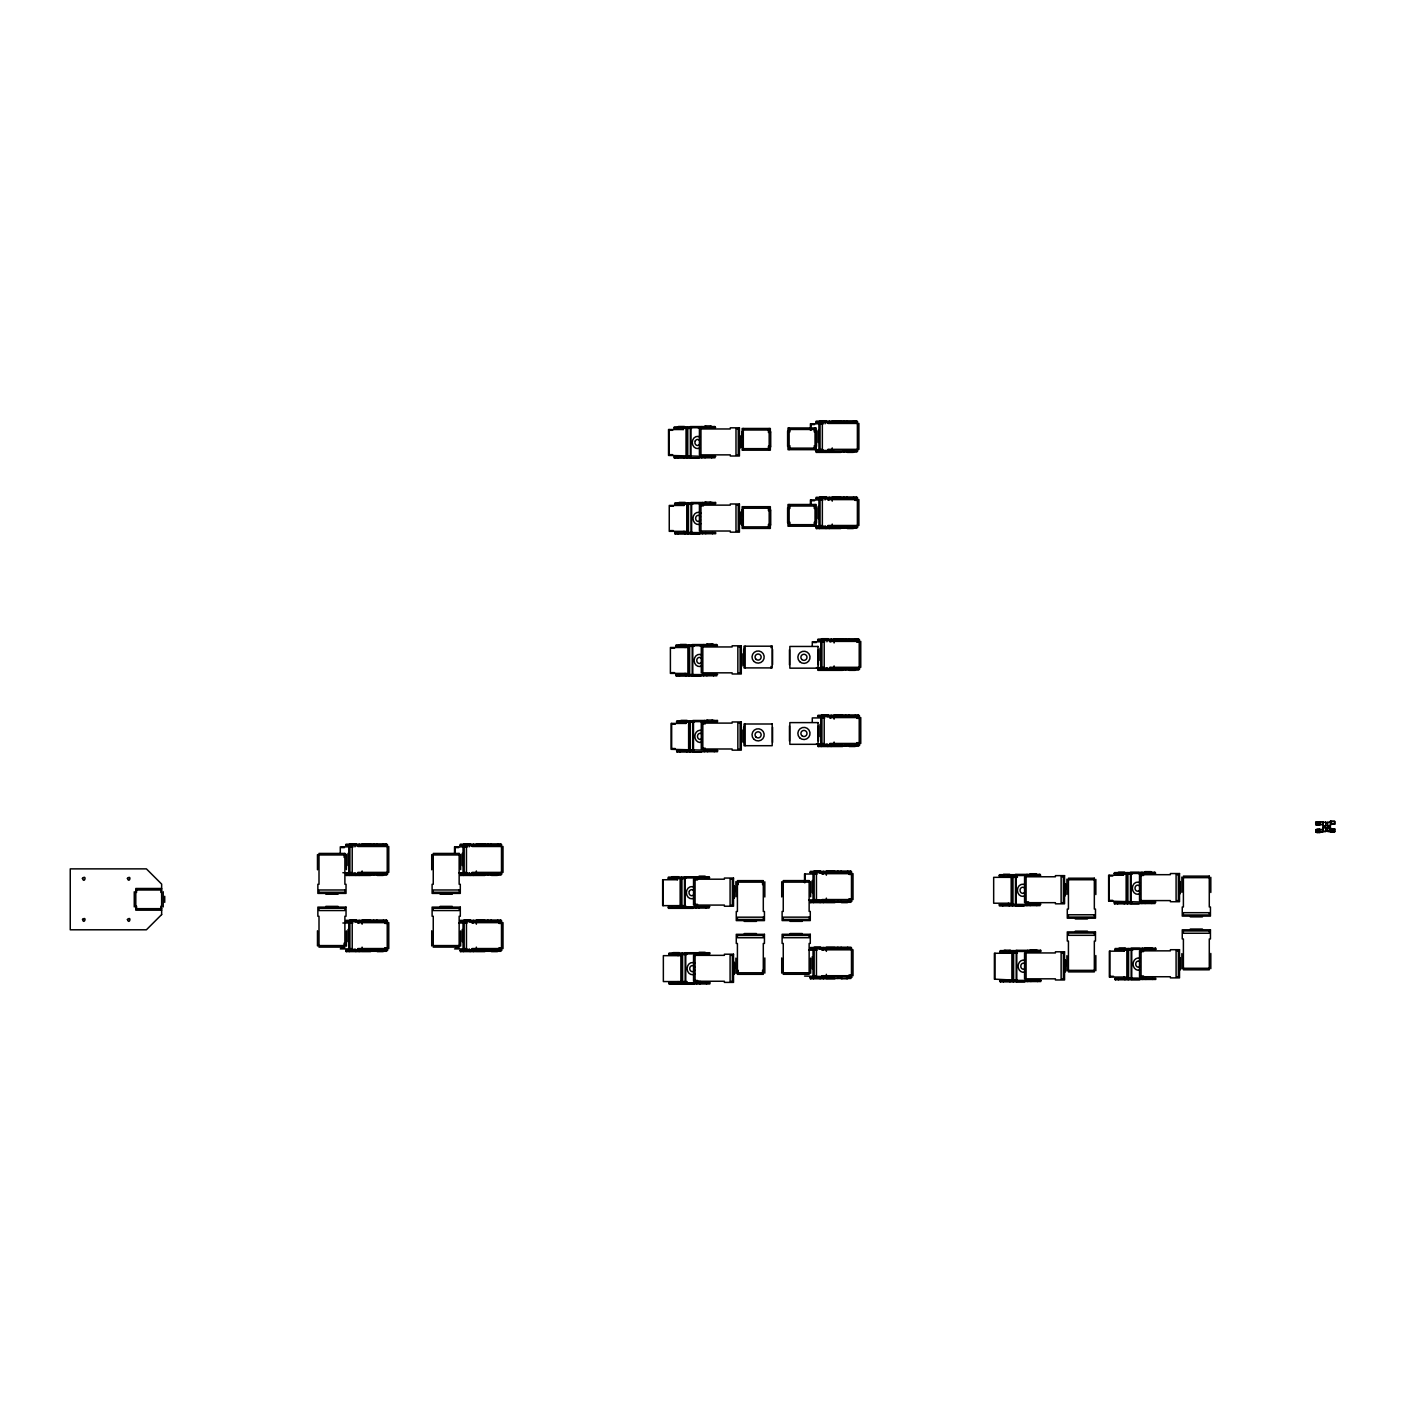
<?xml version="1.0" encoding="UTF-8"?>
<svg xmlns="http://www.w3.org/2000/svg" width="1405" height="1405" viewBox="0 0 1405 1405"><rect width="100%" height="100%" fill="white"/><g stroke="black" fill="none" stroke-linecap="round" stroke-linejoin="round"><path stroke-width="1.5" d="M1318.101 823.523L1319.032 823.664M1318.382 823.506L1319.032 823.049M1318.68 831.251L1319.067 830.513M1318.856 830.952L1318.136 831.11M820.292 420.745L826.386 420.745M832.234 420.85L856.857 420.85L856.857 421.992M821.907 421.149L816.182 421.149L816.182 422.29M825.49 421.149L840.805 421.149M832.814 421.992L857.735 421.904M815.725 422.273L830.952 422.273M833.446 422.642L825.086 422.642L825.086 423.783M823.348 423.783L810.422 423.783L810.422 430.264M811.51 424.556L814.566 424.556M704.959 425.926L711.053 425.926M678.404 426.488L684.498 426.488M706.241 426.576L690.347 426.576L690.347 457.802L714.969 457.802L714.969 456.66L668.534 455.413L668.534 429.526L683.427 429.526M710.034 426.576L714.969 426.576L714.969 427.717L710.034 427.717M698.917 426.892L674.295 426.892L674.295 428.033M700.375 427.454L715.619 427.454M706.241 427.717L690.926 427.717L690.926 457.802M673.838 427.998L689.065 427.998M691.541 428.385L683.199 428.385L683.199 429.526M789.136 429.473L815.041 429.473M743.298 430L769.185 430M669.623 430.281L672.679 430.281M789.136 448.142L815.041 448.142M743.298 448.652L769.185 448.652M811.51 448.915L814.566 448.915M822.996 449.688L787.994 449.653L787.994 427.963L816.182 427.963L816.182 436.639M827.931 449.688L829.073 449.688M825.086 450.829L833.446 450.829M842.719 450.847L857.946 450.847M852.168 450.935L856.857 450.935L856.857 452.076L832.234 452.076L832.234 447.914M815.848 451.216L831.022 451.216M840.805 452.375L816.182 452.375L816.182 451.233M847.285 452.375L853.379 452.375M669.623 454.658L672.679 454.658M700.603 456.379L715.777 456.379M673.961 456.941L689.135 456.941M698.917 458.118L674.295 458.118L674.295 456.976M820.292 496.896L826.386 496.896M840.805 497.317L816.182 497.317L816.182 498.459M832.814 498.143L857.735 498.073M815.725 498.424L830.952 498.424M833.446 498.81L825.086 498.81L825.086 499.952M822.996 499.952L810.422 499.952L810.422 504.272M827.931 499.952L829.073 499.952M854.907 500.356L857.946 500.356M811.51 500.707L814.566 500.707M704.959 502.077L711.053 502.077M679.124 502.393L685.219 502.393M706.223 502.498L691.067 502.498L691.067 533.724L715.672 533.724L715.672 532.583L691.646 532.583M709.771 502.498L715.672 502.498L715.672 503.64L691.646 503.64L691.646 533.724M699.637 502.814L675.015 502.814L675.015 503.956M674.558 503.921L692.542 503.956M692.665 504.307L683.919 504.307L683.919 505.449M684.147 505.449L669.254 505.449L669.254 531.336L685.517 531.336M700.375 505.888L703.431 505.888M789.136 506.028L815.041 506.028M670.343 506.204L673.399 506.204M743.298 508.224L769.185 508.224M789.136 524.68L815.041 524.68M814.619 525.839L822.996 525.839M827.931 525.839L829.073 525.839M743.298 526.875L769.185 526.875M857.946 527.015L825.086 526.98L825.086 525.839M815.848 527.367L831.022 527.367M840.805 528.543L816.182 528.543L816.182 527.402M847.285 528.543L853.379 528.543M670.343 530.581L673.399 530.581M692.665 532.477L683.919 532.477L683.919 531.336M674.681 532.864L692.489 532.899M699.637 534.04L675.015 534.04L675.015 532.899M822.153 638.713L828.248 638.713M842.666 639.117L818.044 639.117L818.044 640.259L835.571 640.259M834.675 639.96L859.597 639.89M817.587 640.241L832.814 640.241M835.694 640.627L826.948 640.627L826.948 641.769M824.84 641.769L812.283 641.769L812.283 646.072M829.793 641.769L830.935 641.769M856.751 642.173L859.807 642.173M813.372 642.524L816.428 642.524M706.803 643.894L712.897 643.894M680.266 644.456L686.36 644.456M707.365 644.561L692.208 644.561L692.208 675.787L716.813 675.787L716.813 674.646L685.06 674.54L685.06 673.399M710.912 644.561L716.813 644.561L716.813 645.703M700.779 644.86L676.156 644.86L676.156 646.001M702.237 645.422L717.481 645.422M675.7 645.984L693.684 646.001M693.807 646.353L685.06 646.353L685.06 647.494M687.115 647.494L670.396 647.494L670.396 673.399L686.659 673.399M671.485 648.267L674.54 648.267M816.463 667.656L824.84 667.656M829.793 667.656L830.935 667.656M859.807 668.833L826.948 668.798L826.948 667.656M817.71 669.184L835.518 669.202M842.666 670.343L818.044 670.343L818.044 669.202M849.147 670.343L855.241 670.343M671.485 672.626L674.54 672.626M702.465 674.365L717.639 674.365M675.823 674.909L693.631 674.944M700.779 676.086L676.156 676.086L676.156 674.944M822.153 714.882L828.248 714.882M842.666 715.285L818.044 715.285L818.044 716.427M844.405 716.041L859.597 716.041M834.675 716.129L858.701 716.129L858.701 714.969L834.096 714.969L834.096 719.149M817.587 716.392L835.571 716.427M826.948 716.778L835.694 716.778M824.84 717.92L812.283 717.92L812.283 722.24M829.793 717.92L830.935 717.92M856.751 718.324L859.807 718.324M706.803 720.062L712.897 720.062M680.986 720.379L687.08 720.379M711.633 720.484L717.534 720.484L717.534 721.626L693.49 721.626L693.49 751.693M701.499 720.783L676.876 720.783L676.876 721.924M676.42 721.889L694.404 721.924M694.123 722.275L685.763 722.275L685.763 723.417M686.009 723.417L671.116 723.417L671.116 749.322L717.639 750.516M702.237 723.856L705.292 723.856M672.205 724.19L675.261 724.19M856.751 742.701L859.807 742.701M816.463 743.825L824.84 743.825M829.793 743.825L830.935 743.825M835.694 744.966L826.948 744.966L826.948 743.825M844.581 744.984L859.807 744.984M817.71 745.335L832.884 745.335M854.82 745.054L858.701 745.054L858.701 746.196L834.096 746.196L834.096 742.033M842.087 745.37L818.044 745.37L818.044 746.512L842.666 746.512M849.147 746.512L855.241 746.512M702.237 748.233L705.292 748.233M672.205 748.549L675.261 748.549M676.543 750.832L694.351 750.867M701.499 752.009L676.876 752.009L676.876 750.867M1330.465 821.345L1334.627 821.31L1334.539 824.314M1319.927 821.697L1319.365 824.893M1329.903 821.486L1334.75 821.451L1334.75 824.05L1331.378 823.962M1330.886 822.013L1330.482 826.158L1327.655 826.158L1327.778 822.153M1319.453 822.066L1315.712 822.066L1315.765 824.647M1323.194 822.311L1325.776 822.311M1327.778 822.311L1330.359 822.311M1316.309 822.592L1319.91 822.592M1330.5 822.469L1331.413 822.469M1317.433 824.033L1319.91 824.12L1316.309 824.12M1330.869 824.05L1330.869 821.451M1329.903 824.085L1334.627 824.191M1315.712 824.647L1322.175 824.524M1322.685 824.595L1322.456 822.013M1320.437 824.753L1316.327 824.928M1325.776 825.244L1325.899 826.158L1323.071 826.158L1323.194 822.153M1323.194 825.806L1325.776 825.806L1323.194 826.035M1327.778 825.806L1330.359 825.806M1327.778 826.035L1330.359 826.035M1323.194 827.633L1325.776 827.633M1327.778 827.633L1330.359 827.633M1325.776 828.441L1325.899 827.527L1323.071 827.527L1323.194 831.514L1325.776 831.514L1325.705 828.16M1330.465 828.95L1334.627 828.915M1319.453 829.372L1319.436 832.48L1319.927 829.319M1329.903 829.108L1334.75 829.073L1334.75 831.655L1331.378 831.584M1330.5 829.635L1334.1 830.092M1319.523 829.653L1315.783 829.653L1315.835 832.252L1322.175 832.146M1317.293 830.566C1316.046 829.336 1316.046 832.55 1317.293 831.321M1334.1 830.706L1331.624 831.971M1323.194 831.374L1325.776 831.374M1327.778 831.374L1334.1 831.163M1331.097 831.655L1331.097 829.073M1329.903 831.69L1334.627 831.813M1322.685 832.217L1322.456 829.617M1316.397 832.515L1320.437 832.48M1321.894 832.322L1322.808 829.512L1316.362 829.389M350.161 843.79L356.255 843.79M362.104 843.896L386.709 843.896L386.709 845.037M464.405 843.79L470.499 843.79M476.348 843.896L500.97 843.896L500.97 845.037M370.674 844.212L346.051 844.212L346.051 845.353M484.918 844.212L460.313 844.212L460.313 845.353M362.683 845.037L387.604 844.967M476.927 845.037L501.848 844.967M345.595 845.318L363.579 845.353M459.839 845.318L477.841 845.353M363.702 845.705L354.956 845.705L354.956 846.846M477.946 845.705L469.2 845.705L469.2 846.846M353.217 846.846L340.291 846.846L340.291 853.309M467.461 846.846L454.535 846.846L454.535 853.309M341.38 847.601L344.436 847.601M455.642 847.601L458.68 847.601M319.005 854.96L344.892 854.96M433.249 854.96L459.154 854.96M814.408 870.96L820.502 870.96M834.921 871.381L810.299 871.381L810.299 872.523M1145.057 871.644L1151.152 871.644M826.913 872.206L851.834 872.136M1118.503 872.206L1124.597 872.206M1145.602 872.294L1130.445 872.294L1130.445 903.52L1155.068 903.52L1155.068 902.379L1108.633 901.132L1108.633 875.245L1123.526 875.245M1149.15 872.294L1155.068 872.294L1155.068 873.436M809.842 872.487L827.826 872.523M1139.016 872.61L1114.393 872.61L1114.393 873.752M342.873 872.733L352.848 872.733M357.801 872.733L358.942 872.733M458.733 872.733L467.11 872.733M472.062 872.733L473.204 872.733M819.185 872.874L827.545 872.874M1140.474 873.172L1155.718 873.172M1142.318 873.436L1131.025 873.436L1131.025 903.52M1030.093 873.734L1036.188 873.734M1113.937 873.717L1131.921 873.752M387.815 873.91L354.956 873.875L354.956 872.733M502.059 873.91L469.2 873.875L469.2 872.733M817.095 874.015L804.538 874.015L804.538 882.639M822.048 874.015L823.19 874.015M1132.044 874.103L1123.298 874.103L1123.298 875.245M345.718 874.261L363.526 874.279M459.962 874.261L477.77 874.279M849.006 874.419L852.062 874.419M1003.539 874.279L1009.633 874.279M1004.118 874.7L999.429 874.7L999.429 875.842M1016.957 874.7L1009.352 874.7L1009.352 875.842M1025.527 875.262L1040.754 875.262M370.674 875.438L346.051 875.438L346.051 874.279M377.155 875.42L383.249 875.42M484.918 875.438L460.313 875.438L460.313 874.279M491.399 875.42L497.493 875.42M1035.169 875.526L1040.104 875.526L1040.104 874.384L1015.481 874.384L1015.481 905.61L1040.104 905.61L1040.104 904.469L1008.333 904.363L1008.333 903.222M1140.474 875.456L1143.53 875.456M998.973 875.807L1016.957 875.842M699.058 876.14L705.152 876.14M1109.722 876L1112.778 876M1017.08 876.193L1008.333 876.193L1008.333 877.335M672.521 876.702L678.615 876.702M693.016 877.106L668.411 877.106L668.411 878.248L674.014 878.248M1017.448 877.335L993.669 877.335L993.669 903.222L1009.932 903.222M694.492 877.668L709.718 877.668M1183.396 877.651L1209.284 877.651M667.955 878.23L683.181 878.23M704.994 877.949L709.068 877.949L709.068 876.808L684.463 876.808L684.463 908.034L709.068 908.034L709.068 906.892L677.298 906.787L677.298 905.645M685.939 878.248L678.316 878.248L678.316 877.106M685.658 878.599L677.298 878.599L677.298 879.741M677.526 879.741L662.651 879.741L662.651 905.645L685.658 905.645M694.492 879.952L697.547 879.952M1068.432 879.741L1094.337 879.741M737.414 882.147L763.301 882.147M783.252 882.129L809.14 882.129M161.68 888.487L135.793 888.487L135.793 910.177L161.68 910.177M135.793 889.997L161.68 889.997M325.855 894.177L338.043 894.177M440.099 894.177L452.287 894.177M849.006 898.796L852.062 898.796M808.63 899.903L827.545 899.903M1109.722 900.377L1112.778 900.377M827.545 901.044L819.185 901.044L819.185 899.903M852.062 901.079L826.913 901.149L826.913 902.291M809.965 901.43L834.342 901.466M1025.527 901.905L1028.565 901.905M1140.702 902.115L1155.876 902.115M834.921 902.607L810.299 902.607L810.299 901.466M841.402 902.607L847.496 902.607M1114.06 902.66L1131.868 902.695M1139.016 903.837L1114.393 903.837L1114.393 902.695M1025.738 904.188L1040.912 904.188M694.492 904.328L697.547 904.328M999.096 904.75L1016.904 904.785M1024.052 905.926L999.429 905.926L999.429 904.785M325.855 906.366L338.043 906.366M440.099 906.366L452.287 906.366M694.702 906.611L709.894 906.611M668.077 907.173L692.454 907.191M693.016 908.333L668.411 908.333L668.411 907.191M135.793 908.666L161.68 908.666M1190.246 916.868L1202.434 916.868M1075.282 918.958L1087.47 918.958M350.161 919.959L356.255 919.959M464.405 919.959L470.499 919.959M370.674 920.363L346.051 920.363L346.051 921.504M484.918 920.363L460.313 920.363L460.313 921.504M362.683 921.206L387.604 921.118M476.927 921.206L501.848 921.118M345.595 921.487L363.579 921.504M459.839 921.487L477.841 921.504M744.264 921.381L756.452 921.381M790.102 921.346L802.29 921.346M354.956 921.856L363.702 921.856M469.2 921.856L477.946 921.856M342.873 922.997L352.848 922.997M357.801 922.997L358.942 922.997M458.733 922.997L467.11 922.997M472.062 922.997L473.204 922.997M384.759 923.401L387.815 923.401M499.021 923.401L502.059 923.401M1190.246 929.056L1202.434 929.056M1075.282 931.146L1087.47 931.146M790.102 933.535L802.29 933.535M744.264 933.552L756.452 933.552M319.005 945.583L344.892 945.583M433.249 945.583L459.154 945.583M814.408 947.128L820.502 947.128M834.921 947.532L810.299 947.532L810.299 948.674M384.759 947.778L387.815 947.778M499.021 947.778L502.059 947.778M1145.057 947.795L1151.152 947.795M341.38 948.129L344.436 948.129M455.642 948.129L458.68 948.129M1119.223 948.112L1125.317 948.112M826.913 948.375L851.834 948.287M809.842 948.656L827.826 948.674M1139.736 948.533L1115.113 948.533L1115.113 949.675L1120.716 949.675M340.291 948.902L352.848 948.902M357.801 948.902L358.942 948.902M454.535 948.902L467.11 948.902M472.062 948.902L473.204 948.902M819.185 949.025L827.545 949.025M1140.474 949.323L1155.718 949.323M1114.657 949.64L1129.883 949.64M1149.905 949.358L1155.771 949.358L1155.771 948.217L1131.166 948.217L1131.166 979.443L1155.771 979.443L1155.771 978.302L1124.018 978.196L1124.018 977.055M1030.093 949.885L1036.188 949.885M1132.641 949.675L1125.036 949.675L1125.036 948.533M387.815 950.061L354.956 950.043L354.956 948.902M502.059 950.061L469.2 950.043L469.2 948.902M808.63 950.166L817.095 950.166M822.048 950.166L823.19 950.166M1004.259 950.202L1010.353 950.202M1132.764 950.026L1124.018 950.026L1124.018 951.167M345.718 950.412L363.526 950.447M459.962 950.412L477.77 950.447M1005.875 950.623L1000.149 950.623L1000.149 951.765M1009.457 950.623L1017.238 950.623M1124.246 951.167L1109.353 951.167L1109.353 977.055L1125.616 977.055M370.674 951.589L346.051 951.589L346.051 950.447M377.155 951.589L383.249 951.589M484.918 951.589L460.313 951.589L460.313 950.447M491.399 951.589L497.493 951.589M1140.474 951.607L1143.53 951.607M999.693 951.729L1016.658 951.765M1017.396 952.116L1009.053 952.116L1009.053 953.257M699.058 952.309L705.152 952.309M673.241 952.625L679.335 952.625M693.736 953.029L669.131 953.029L669.131 954.171M1017.396 953.257L994.389 953.257L994.389 979.144L1017.396 980.286M668.657 954.153L686.659 954.171M686.764 954.522L678.018 954.522L678.018 955.663M680.09 955.663L663.353 955.663L663.353 981.568L687.15 981.568M1183.396 968.273L1209.284 968.273M1068.432 970.363L1094.337 970.363M783.252 972.752L809.14 972.752M737.414 972.787L763.301 972.787M849.006 974.947L852.062 974.947M1140.474 975.983L1143.53 975.983M804.538 976.071L852.062 977.23M822.048 976.071L823.19 976.071M1110.442 976.299L1113.498 976.299M809.965 977.581L834.342 977.617M842.456 978.46L826.351 978.46L826.351 974.297M846.284 978.46L850.956 978.46L850.956 977.318M1114.78 978.583L1139.156 978.618M834.921 978.758L810.299 978.758L810.299 977.617M841.402 978.758L847.496 978.758M1139.736 979.759L1115.113 979.759L1115.113 978.618M1025.738 980.356L1040.912 980.356M694.492 980.479L697.547 980.479M999.816 980.672L1014.99 980.672M1016.781 980.391L1040.824 980.391L1040.824 981.533L1016.201 981.533L1016.201 950.307L1040.824 950.307L1040.824 951.448L1016.781 951.448L1016.781 981.533M696.634 981.568L700.814 981.568M1024.772 981.849L1000.149 981.849L1000.149 980.69L1013.251 980.69L1013.251 981.849M686.764 982.71L678.018 982.71L678.018 981.568M697.214 982.71L701.394 982.71M685.745 982.815L709.894 982.762M668.78 983.079L693.174 983.114M693.736 984.255L669.131 984.255L669.131 983.114M1334.539 828.81L1334.539 831.936M1333.24 828.81L1333.222 831.936M1332.941 828.845L1332.941 831.971M1332.081 828.81L1332.133 831.936M1330.798 821.223L1330.798 824.349M1330.798 828.845L1330.798 831.971M1325.934 822.276L1325.934 823.787M1325.934 829.881L1325.934 831.409M1325.776 822.153L1325.705 825.525M1321.894 824.595L1322.808 824.717L1322.808 821.89L1316.292 821.802M1319.523 821.96L1319.523 824.77M1319.049 821.767L1319.032 824.893M1319.119 829.372L1319.102 832.48M1318.751 821.802L1318.751 824.928M1318.768 829.389L1318.803 832.217M1317.96 829.372L1318.031 832.48M1317.89 821.767L1317.96 824.893M1317.679 829.389L1317.679 832.515M1317.433 821.802L1317.433 824.928M1317.644 829.653L1317.539 832.252M1210.811 877.3L1210.811 892.474M1210.811 953.451L1210.811 968.642M1181.868 877.071L1181.868 892.316M1181.868 953.626L1181.868 968.853M1180.27 881.55L1180.27 893.738M1180.27 957.701L1180.27 969.889M1155.402 948.217L1155.402 949.358M1154.682 872.294L1154.682 873.436M1152.504 948.217L1152.504 949.358M1152.504 978.302L1152.504 979.443M1151.784 872.294L1151.784 873.436M1151.784 902.379L1151.784 903.52M1145.953 948.217L1145.953 949.358L1131.745 949.358L1131.745 979.443M1145.865 978.302L1145.865 979.443M1145.233 872.294L1145.233 873.436M1145.145 902.379L1145.145 903.52M1142.687 948.217L1142.687 949.358M1142.599 978.302L1142.599 979.443M1141.966 872.294L1141.966 873.436M1141.879 902.379L1141.879 903.52M1141.053 874.683L1141.053 900.587M1141.053 950.851L1141.053 976.738M1138.436 872.61L1138.436 873.752M1128.584 950.026L1128.584 978.196M1128.303 948.533L1128.303 949.675M1128.215 978.618L1128.215 979.759M1127.864 874.103L1127.864 902.291M1127.583 872.61L1127.583 873.752M1127.495 902.695L1127.495 903.837M1124.931 978.618L1124.931 979.759M1124.316 872.61L1124.316 873.752M1124.211 902.695L1124.211 903.837M1118.398 948.533L1118.398 949.675M1118.398 978.618L1118.398 979.759M1117.678 872.61L1117.678 873.752M1117.678 902.695L1117.678 903.837M1115.5 978.618L1115.5 979.759M1114.78 902.695L1114.78 903.837M1109.915 951.167L1109.915 977.055M1109.195 875.245L1109.195 901.132M1095.847 879.39L1095.847 894.564M1095.847 955.541L1095.847 970.715M1066.904 879.161L1066.904 894.405M1066.904 955.699L1066.904 970.943M1065.394 883.727L1065.394 889.822M1065.394 960.282L1065.394 966.377M1065.306 883.64L1065.306 895.81M1065.306 959.791L1065.306 971.979M1040.438 950.307L1040.438 951.448M1039.718 874.384L1039.718 875.526M1037.54 950.307L1037.54 951.448M1037.54 980.391L1037.54 981.533M1036.82 874.384L1036.82 875.526M1036.82 904.469L1036.82 905.61M1030.989 950.307L1030.989 951.448M1030.901 980.391L1030.901 981.533M1030.286 874.384L1030.286 875.526L1016.061 875.526L1016.061 905.61M1030.181 904.469L1030.181 905.61M1027.722 950.307L1027.722 951.448M1027.635 980.391L1027.635 981.533M1027.002 874.384L1027.002 875.526M1026.915 904.469L1026.915 905.61M1026.089 876.773L1026.089 902.677M1026.089 952.941L1026.089 978.828M1013.62 952.116L1013.62 980.286M1013.339 950.623L1013.339 951.765M1013.04 953.257L1013.04 979.144L1011.899 979.144L1011.899 953.257M1012.9 876.193L1012.9 904.363M1012.619 874.7L1012.619 875.842M1012.531 904.785L1012.531 905.926M1012.338 877.335L1012.338 903.222L1011.178 903.222L1011.178 877.335M1010.072 950.623L1010.072 951.765M1009.967 980.69L1009.967 981.849M1009.264 904.785L1009.264 905.926M1003.433 950.623L1003.433 951.765M1003.433 980.69L1003.433 981.849M1002.713 874.7L1002.713 875.842M1002.713 904.785L1002.713 905.926M1000.536 980.69L1000.536 981.849M994.951 953.257L994.951 979.144M859.228 641.4L859.228 667.305M859.228 717.569L859.228 743.456M858.701 639.96L858.701 638.818L834.096 638.818L834.096 642.981M858.701 668.903L858.701 670.044L834.096 670.044L834.096 665.882M858.332 638.818L858.332 639.96M858.332 714.969L858.332 716.129M857.384 423.432L857.384 449.337M857.384 499.6L857.384 525.488M856.857 498.143L856.857 497.001L832.234 497.001L832.234 501.164M856.857 527.086L856.857 528.227L832.234 528.227L832.234 524.065M856.47 420.85L856.47 421.992M856.47 497.001L856.47 498.143M855.434 638.818L855.434 639.96M855.434 668.903L855.434 670.044M855.434 714.969L855.434 716.129M855.434 745.054L855.434 746.196M853.573 420.85L853.573 421.992M853.573 450.935L853.573 452.076M853.573 497.001L853.573 498.143M853.573 527.086L853.573 528.227M851.483 873.664L851.483 899.551M851.483 949.815L851.483 975.72M850.956 872.206L850.956 871.065L826.351 871.065L826.351 875.227M850.956 901.149L850.956 902.291L826.351 902.291L826.351 898.129M850.956 948.375L850.956 947.233L826.351 947.233L826.351 951.396M850.569 871.065L850.569 872.206M848.883 638.818L848.883 639.96M848.796 668.903L848.796 670.044M848.883 714.969L848.883 716.129M848.796 746.196L848.796 745.054L834.675 745.054L834.675 746.196M847.689 871.065L847.689 872.206M847.689 901.149L847.689 902.291M847.689 947.233L847.689 948.375M847.689 977.318L847.689 978.46M847.022 420.85L847.022 421.992M847.022 497.001L847.022 498.143M846.934 452.076L846.934 450.935L832.814 450.935L832.814 452.076M846.934 527.086L846.934 528.227M845.617 638.818L845.617 639.96M845.617 714.969L845.617 716.129M845.529 668.903L845.529 670.044M845.529 745.054L845.529 746.196M843.755 420.85L843.755 421.992M843.667 450.935L843.667 452.076M843.755 497.001L843.755 498.143M843.667 527.086L843.667 528.227M842.087 639.117L842.087 640.259M841.138 871.065L841.138 872.206M841.138 947.233L841.138 948.375M841.051 901.149L841.051 902.291M841.051 977.318L841.051 978.46M840.225 421.149L840.225 422.29M840.225 497.317L840.225 498.459M837.872 871.065L837.872 872.206M837.766 901.149L837.766 902.291M837.872 947.233L837.872 948.375M837.766 977.318L837.766 978.46M834.675 668.903L834.675 670.044M832.814 527.086L832.814 528.227M831.233 639.117L831.233 640.259M831.233 715.285L831.233 716.427M831.145 669.202L831.145 670.343M831.145 745.37L831.145 746.512M829.916 640.259L829.916 641.4L860.756 641.4L860.756 667.305L829.916 667.305L829.916 668.446L820.766 668.446L820.766 640.259M829.916 716.427L829.916 717.569L860.756 717.569L860.756 743.456L829.916 743.456L829.916 744.597L820.766 744.597L820.766 716.427M829.372 421.149L829.372 422.29M829.284 451.233L829.284 452.375M829.372 497.317L829.372 498.459M829.284 527.402L829.284 528.543M828.054 422.29L828.054 423.432L858.894 423.432L858.894 449.337L828.054 449.337L828.054 450.478L818.922 450.478L818.922 422.29M828.054 498.459L828.054 499.6L858.894 499.6L858.894 525.488L828.054 525.488L828.054 526.629L818.922 526.629L818.922 498.459M827.966 639.117L827.966 640.259M827.861 669.202L827.861 670.343M827.966 715.285L827.966 716.427M827.861 745.37L827.861 746.512M826.913 977.318L826.913 978.46M826.105 421.149L826.105 422.29M826.017 451.233L826.017 452.375M826.105 497.317L826.105 498.459M826.017 527.402L826.017 528.543M823.488 871.381L823.488 872.523M823.4 901.466L823.4 902.607M823.488 947.532L823.488 948.674M823.4 977.617L823.4 978.758M822.171 872.523L822.171 873.664L853.011 873.664L853.011 899.551L822.171 899.551L822.171 900.693L813.021 900.693L813.021 872.523M822.171 948.674L822.171 949.815L853.011 949.815L853.011 975.72L822.171 975.72L822.171 976.861L813.021 976.861L813.021 948.674M821.328 639.117L821.328 640.259M821.328 669.202L821.328 670.343M821.328 715.285L821.328 716.427M821.328 745.37L821.328 746.512M820.204 871.381L820.204 872.523M820.116 901.466L820.116 902.607M820.204 947.532L820.204 948.674M820.116 977.617L820.116 978.758M820.011 648.267L820.011 660.455M820.011 724.418L820.011 736.606M819.466 421.149L819.466 422.29M819.466 451.233L819.466 452.375M819.466 497.317L819.466 498.459M819.466 527.402L819.466 528.543M818.413 649.69L818.413 664.934M818.43 669.202L818.43 670.343M818.413 725.841L818.413 741.067M818.43 745.37L818.43 746.512M818.149 430.281L818.149 442.47M818.149 506.45L818.149 518.638M816.551 431.195L816.551 446.421M816.568 451.233L816.568 452.375M816.551 507.732L816.551 522.976M816.568 527.402L816.568 528.543M816.182 440.977L816.182 449.653M816.182 513.176L816.182 504.5L787.994 504.5L787.994 526.208L816.182 526.208L816.182 517.514M815.041 427.963L815.041 449.653M815.041 504.5L815.041 526.208M814.268 428.911L814.268 431.95M814.268 445.666L814.268 448.704M814.268 505.449L814.268 508.505M814.268 522.203L814.268 525.259M813.565 871.381L813.565 872.523M813.565 901.466L813.565 902.607M813.565 947.532L813.565 948.674M813.565 977.617L813.565 978.758M812.266 880.514L812.266 892.702M812.266 956.665L812.266 968.853M810.984 423.783L810.984 430.264M810.984 499.952L810.984 504.272M810.667 881.55L810.667 896.776M810.685 901.466L810.685 902.607M810.667 958.087L810.667 973.314M810.685 977.617L810.685 978.758M805.083 874.015L805.083 882.639M789.891 428.911L789.891 431.95M789.891 445.666L789.891 448.704M789.891 505.449L789.891 508.505M789.891 522.203L789.891 525.259M789.47 649.725L789.47 664.899M789.47 725.876L789.47 741.05M789.136 427.963L789.136 449.653M789.136 504.5L789.136 526.208M787.608 431.212L787.608 446.404M787.608 507.767L787.608 522.941M781.724 881.76L781.724 896.952M781.724 957.929L781.724 973.103M772.574 649.461L772.574 664.635M772.574 727.263L772.574 742.437M771.046 646.195L771.046 647.723M771.046 666.374L771.046 667.902M770.713 431.739L770.713 446.913M770.713 509.962L770.713 525.136M770.344 432.81L770.344 428.472L742.156 428.472L742.156 437.166M770.344 445.842L770.344 450.18L742.156 450.18L742.156 441.504M770.344 511.034L770.344 506.696L742.156 506.696L742.156 515.372M770.344 524.065L770.344 528.403L742.156 528.403L742.156 519.727M769.185 428.472L769.185 450.18M769.185 506.696L769.185 528.403M768.43 429.421L768.43 432.477M768.43 446.175L768.43 449.231M768.43 507.644L768.43 510.7M768.43 524.399L768.43 527.455M764.829 881.796L764.829 896.987M764.829 957.964L764.829 973.138M762.546 881.585L762.546 884.623M762.546 970.311L762.546 973.349M745.159 646.195L745.159 667.902M745.159 723.997L745.159 745.704M743.631 649.426L743.631 664.67M743.631 727.228L743.631 742.472M743.298 428.472L743.298 450.18M743.298 506.696L743.298 528.403M742.033 653.799L742.033 665.988M742.033 729.95L742.033 742.139M741.77 431.704L741.77 446.948M741.77 509.927L741.77 525.171M740.172 435.831L740.172 448.002M740.172 511.982L740.172 524.17M738.169 881.585L738.169 884.623M738.169 970.311L738.169 973.349M735.886 881.585L735.886 896.812M735.886 958.122L735.886 973.349M734.358 886.151L734.358 892.245M734.358 962.688L734.358 968.783M734.288 886.046L734.288 898.234M734.288 962.214L734.288 974.385M717.534 750.551L717.534 751.693L692.928 751.693L692.928 720.484L707.716 720.484L707.716 721.626M717.147 720.484L717.147 721.626M716.427 644.561L716.427 645.703M715.303 502.498L715.303 503.64M714.583 426.576L714.583 427.717M714.267 720.484L714.267 721.626M714.267 750.551L714.267 751.693M713.547 644.561L713.547 645.703M713.547 674.646L713.547 675.787M712.405 502.498L712.405 503.64M712.405 532.583L712.405 533.724M711.685 426.576L711.685 427.717M711.685 456.66L711.685 457.802M709.788 982.815L709.788 983.957L685.166 983.957L685.166 952.731L709.788 952.731L709.788 953.872L685.745 953.872L685.745 983.957M709.402 952.731L709.402 953.872M708.682 876.808L708.682 877.949M707.628 750.551L707.628 751.693M706.996 644.561L706.996 645.703M706.908 674.646L706.908 675.787M706.522 952.731L706.522 953.872M706.522 982.815L706.522 983.957M705.854 502.498L705.854 503.64M705.767 532.583L705.767 533.724M705.802 876.808L705.802 877.949M705.802 906.892L705.802 908.034M705.134 426.576L705.134 427.717M705.047 456.66L705.047 457.802M704.449 720.484L704.449 721.626M704.344 750.551L704.344 751.693M703.729 644.561L703.729 645.703L692.788 645.703L692.788 675.787M703.642 674.646L703.642 675.787M702.816 646.95L702.816 672.837M702.816 723.101L702.816 748.988M702.588 502.498L702.588 503.64M702.5 532.583L702.5 533.724M701.868 426.576L701.868 427.717M701.78 456.66L701.78 457.802M700.955 428.964L700.955 454.869M700.955 505.133L700.955 531.02M700.919 720.783L700.919 721.924M700.199 644.86L700.199 646.001M699.971 952.731L699.971 953.872M699.883 982.815L699.883 983.957M699.251 876.808L699.251 877.949L685.025 877.949L685.025 908.034M699.058 502.814L699.058 503.956M699.163 906.892L699.163 908.034M698.338 426.892L698.338 428.033M696.687 952.731L696.687 953.872M696.599 982.815L696.599 983.957M695.984 876.808L695.984 877.949M695.879 906.892L695.879 908.034M695.071 879.196L695.071 905.083M695.071 955.347L695.071 981.252M690.347 722.275L690.347 750.463M690.066 720.783L690.066 721.924M689.978 750.867L689.978 752.009M689.627 646.353L689.627 674.54M689.346 644.86L689.346 646.001M689.258 674.944L689.258 676.086M688.485 504.307L688.485 532.477M688.204 502.814L688.204 503.956M688.116 532.899L688.116 534.04M687.765 428.385L687.765 456.555M687.484 426.892L687.484 428.033M687.396 456.976L687.396 458.118M686.782 720.783L686.782 721.924M686.694 750.867L686.694 752.009M686.079 644.86L686.079 646.001M685.974 674.944L685.974 676.086M684.938 502.814L684.938 503.956M684.832 532.899L684.832 534.04M684.217 426.892L684.217 428.033M684.112 456.976L684.112 458.118M682.584 954.522L682.584 982.71M682.321 953.029L682.321 954.171M682.215 983.114L682.215 984.255M682.022 981.568L682.022 955.663L680.881 955.663L680.881 981.568M681.882 878.599L681.882 906.787M681.601 877.106L681.601 878.248M681.495 907.191L681.495 908.333M681.302 905.645L681.302 879.741L680.16 879.741L680.16 905.645M680.143 720.783L680.143 721.924M680.143 750.867L680.143 752.009M679.423 644.86L679.423 646.001M679.423 674.944L679.423 676.086M679.037 953.029L679.037 954.171M678.949 983.114L678.949 984.255M678.299 502.814L678.299 503.956M678.299 532.899L678.299 534.04M678.229 907.191L678.229 908.333M677.579 426.892L677.579 428.033M677.579 456.976L677.579 458.118M677.263 750.867L677.263 752.009M676.543 674.944L676.543 676.086M675.401 532.899L675.401 534.04M674.681 456.976L674.681 458.118M672.398 953.029L672.398 954.171M672.398 983.114L672.398 984.255M671.66 723.417L671.66 749.322M671.678 877.106L671.678 878.248M671.678 907.191L671.678 908.333M669.096 429.526L669.096 455.413M668.798 907.191L668.798 908.333M663.195 879.741L663.195 905.645M501.497 846.495L501.497 872.382M501.497 922.646L501.497 948.551M500.97 873.98L500.97 875.122L476.348 875.122L476.348 870.96M500.97 921.206L500.97 920.064L476.348 920.064L476.348 924.227M500.97 950.149L500.97 951.29L476.348 951.29L476.348 947.128M500.584 843.896L500.584 845.037M500.584 920.064L500.584 921.206M497.686 843.896L497.686 845.037M497.686 873.98L497.686 875.122M497.686 920.064L497.686 921.206M497.686 950.149L497.686 951.29M491.153 843.896L491.153 845.037M491.153 920.064L491.153 921.206M491.048 873.98L491.048 875.122M491.048 950.149L491.048 951.29M487.869 843.896L487.869 845.037M487.869 920.064L487.869 921.206M487.781 873.98L487.781 875.122M487.781 950.149L487.781 951.29M484.339 844.212L484.339 845.353M484.339 920.363L484.339 921.504M476.927 873.98L476.927 875.122M476.927 950.149L476.927 951.29M473.485 844.212L473.485 845.353M473.397 874.279L473.397 875.438M473.485 920.363L473.485 921.504M473.397 950.447L473.397 951.589M472.168 845.353L472.168 846.495L503.008 846.495L503.008 872.382L472.168 872.382L472.168 873.524L463.035 873.524L463.035 845.353M472.168 921.504L472.168 922.646L503.008 922.646L503.008 948.551L472.168 948.551L472.168 949.692L463.035 949.692L463.035 921.504M470.218 844.212L470.218 845.353M470.131 874.279L470.131 875.438M470.218 920.363L470.218 921.504M470.131 950.447L470.131 951.589M463.58 844.212L463.58 845.353M463.58 874.279L463.58 875.438M463.58 920.363L463.58 921.504M463.58 950.447L463.58 951.589M462.263 853.344L462.263 865.533M462.263 929.495L462.263 941.684M460.664 854.381L460.664 869.607M460.682 874.279L460.682 875.438M460.664 930.918L460.664 946.145M460.682 950.447L460.682 951.589M455.097 846.846L455.097 853.309M431.721 854.591L431.721 869.783M431.721 930.76L431.721 945.934M387.236 846.495L387.236 872.382M387.236 922.646L387.236 948.551M386.709 873.98L386.709 875.122L362.104 875.122L362.104 870.96M386.709 921.206L386.709 920.064L362.104 920.064L362.104 924.227M386.709 950.149L386.709 951.29L362.104 951.29L362.104 947.128M386.34 843.896L386.34 845.037M386.34 920.064L386.34 921.206M383.442 843.896L383.442 845.037M383.442 873.98L383.442 875.122M383.442 920.064L383.442 921.206M383.442 950.149L383.442 951.29M376.891 843.896L376.891 845.037M376.803 873.98L376.803 875.122M376.891 920.064L376.891 921.206M376.803 950.149L376.803 951.29M373.625 843.896L373.625 845.037M373.537 873.98L373.537 875.122M373.625 920.064L373.625 921.206M373.537 950.149L373.537 951.29M370.095 844.212L370.095 845.353M370.095 920.363L370.095 921.504M362.683 873.98L362.683 875.122M362.683 950.149L362.683 951.29M359.241 844.212L359.241 845.353M359.153 874.279L359.153 875.438M359.241 920.363L359.241 921.504M359.153 950.447L359.153 951.589M357.924 845.353L357.924 846.495L388.764 846.495L388.764 872.382L357.924 872.382L357.924 873.524L348.774 873.524L348.774 845.353M357.924 921.504L357.924 922.646L388.764 922.646L388.764 948.551L357.924 948.551L357.924 949.692L348.774 949.692L348.774 921.504M355.974 844.212L355.974 845.353M355.869 874.279L355.869 875.438M355.974 920.363L355.974 921.504M355.869 950.447L355.869 951.589M349.336 844.212L349.336 845.353M349.336 874.279L349.336 875.438M349.336 920.363L349.336 921.504M349.336 950.447L349.336 951.589M348.019 853.344L348.019 865.533M348.019 929.495L348.019 941.684M346.42 854.381L346.42 869.607M346.438 874.279L346.438 875.438M346.42 930.918L346.42 946.145M346.438 950.447L346.438 951.589M344.137 854.381L344.137 857.419M344.137 943.106L344.137 946.145M317.477 854.591L317.477 869.783M317.477 930.76L317.477 945.934M164.719 896.285L164.719 902.379M163.208 891.718L163.208 906.945M160.925 889.435L160.925 892.474M160.925 906.19L160.925 909.228M136.548 889.435L136.548 892.474M136.548 906.19L136.548 909.228M134.265 891.736L134.265 906.928M700.902 523.679A6.094 5.269 90 0 1 692.981 518.392A6.094 5.269 90 0 1 700.902 513.124M700.551 519.92A3.038 2.634 90 0 1 696.564 520.728A3.038 2.634 90 0 1 696.564 516.057A3.038 2.634 90 0 1 700.551 516.864M700.182 447.756A6.094 5.269 90 0 1 692.261 442.47A6.094 5.269 90 0 1 700.182 437.201M701.481 742.244A6.094 5.269 90 0 1 694.843 736.361A6.094 5.269 90 0 1 701.481 730.477M701.991 738.521A3.038 2.634 90 0 1 698.25 738.521A3.038 2.634 90 0 1 698.25 734.218A3.038 2.634 90 0 1 701.991 734.218M702.043 665.724A6.094 5.269 90 0 1 694.123 660.438A6.094 5.269 90 0 1 702.043 655.169M701.692 661.966A3.038 2.634 90 0 1 697.705 662.774A3.038 2.634 90 0 1 697.705 658.12A3.038 2.634 90 0 1 701.692 658.927M1140.28 893.475A6.094 5.269 90 0 1 1132.36 888.188A6.094 5.269 90 0 1 1140.28 882.92M1140.193 888.979A3.038 2.634 90 0 1 1136.136 890.682A3.038 2.634 90 0 1 1136.136 885.694A3.038 2.634 90 0 1 1140.193 887.398M1139.718 969.994A6.094 5.269 90 0 1 1133.08 964.111A6.094 5.269 90 0 1 1139.718 958.228M1140.228 966.271A3.038 2.634 90 0 1 1136.487 966.271A3.038 2.634 90 0 1 1136.487 961.968A3.038 2.634 90 0 1 1140.228 961.968M1025.316 895.565A6.094 5.269 90 0 1 1017.396 890.278A6.094 5.269 90 0 1 1025.316 885.01M1024.965 891.806A3.038 2.634 90 0 1 1020.978 892.614A3.038 2.634 90 0 1 1020.978 887.942A3.038 2.634 90 0 1 1024.965 888.75M1024.772 972.084A6.094 5.269 90 0 1 1018.116 966.201A6.094 5.269 90 0 1 1024.772 960.317M1024.719 968.835A3.038 2.634 90 0 1 1020.768 966.201A3.038 2.634 90 0 1 1024.719 963.567M694.298 897.971A6.094 5.269 90 0 1 686.378 892.702A6.094 5.269 90 0 1 694.298 887.416M695.001 973.893A6.094 5.269 90 0 1 687.098 968.625A6.094 5.269 90 0 1 695.001 963.338M694.65 970.135A3.038 2.634 90 0 1 690.68 970.943A3.038 2.634 90 0 1 690.68 966.289A3.038 2.634 90 0 1 694.65 967.097M82.421 878.353C84.37 884.465 87.163 874.033 82.421 878.353M127.416 878.371C129.295 884.184 131.947 874.261 127.416 878.371M127.416 919.502C129.295 925.315 131.947 915.393 127.416 919.502M82.526 919.362C83.861 925.333 87.409 915.691 82.526 919.362M161.645 914.567L146.401 929.794L70.25 929.794L70.25 868.87L146.401 868.87L161.645 884.096L161.645 914.567M822.347 423.432L820.063 423.432L820.063 449.337L822.347 449.337L822.347 423.432M739.416 427.822L730.284 427.822L730.284 428.964L699.427 428.964L699.427 454.869L730.284 454.869L730.284 456.01L739.416 456.01L739.416 427.822M738.275 428.964L735.992 428.964L735.992 454.869L738.275 454.869L738.275 428.964M687.185 429.526L686.044 429.526L686.044 455.413L687.185 455.413L687.185 429.526M822.347 499.6L820.063 499.6L820.063 525.488L822.347 525.488L822.347 499.6M739.416 503.991L730.284 503.991L730.284 505.133L699.427 505.133L699.427 531.02L730.284 531.02L730.284 532.161L739.416 532.161L739.416 503.991M738.275 505.133L735.992 505.133L735.992 531.02L738.275 531.02L738.275 505.133M687.906 505.449L686.764 505.449L686.764 531.336L687.906 531.336L687.906 505.449M824.208 641.4L821.925 641.4L821.925 667.305L824.208 667.305L824.208 641.4M741.278 645.808L732.128 645.808L732.128 646.95L701.288 646.95L701.288 672.837L732.128 672.837L732.128 673.979L741.278 673.979L741.278 645.808M772.188 646.195L744.018 646.195L744.018 667.902L772.188 667.902L772.188 646.195M818.026 646.458L789.856 646.458L789.856 668.165L818.026 668.165L818.026 646.458M740.136 646.95L737.853 646.95L737.853 672.837L740.136 672.837L740.136 646.95M689.047 647.494L687.906 647.494L687.906 673.399L689.047 673.399L689.047 647.494M824.208 717.569L821.925 717.569L821.925 743.456L824.208 743.456L824.208 717.569M741.278 721.959L732.128 721.959L732.128 723.101L701.288 723.101L701.288 748.988L732.128 748.988L732.128 750.147L741.278 750.147L741.278 721.959M818.026 722.609L789.856 722.609L789.856 744.316L818.026 744.316L818.026 722.609M740.136 723.101L737.853 723.101L737.853 748.988L740.136 748.988L740.136 723.101M689.767 723.417L688.626 723.417L688.626 749.322L689.767 749.322L689.767 723.417M772.188 723.997L744.018 723.997L744.018 745.704L772.188 745.704L772.188 723.997M1330.482 827.527L1327.655 827.527L1327.778 831.514L1330.359 831.514L1330.482 827.527M352.216 846.495L349.915 846.495L349.915 872.382L352.216 872.382L352.216 846.495M466.46 846.495L464.177 846.495L464.177 872.382L466.46 872.382L466.46 846.495M344.892 853.432L319.005 853.432L319.005 884.272L317.864 884.272L317.864 893.404L346.034 893.404L346.034 884.272L344.892 884.272L344.892 853.432M459.154 853.432L433.249 853.432L433.249 884.272L432.108 884.272L432.108 893.404L460.296 893.404L460.296 884.272L459.154 884.272L459.154 853.432M1179.515 873.541L1170.383 873.541L1170.383 874.683L1139.525 874.683L1139.525 900.587L1170.383 900.587L1170.383 901.729L1179.515 901.729L1179.515 873.541M816.446 873.664L814.162 873.664L814.162 899.551L816.446 899.551L816.446 873.664M1178.374 874.683L1176.09 874.683L1176.09 900.587L1178.374 900.587L1178.374 874.683M1127.284 875.245L1126.143 875.245L1126.143 901.132L1127.284 901.132L1127.284 875.245M1064.551 875.631L1055.418 875.631L1055.418 876.773L1024.561 876.773L1024.561 902.677L1055.418 902.677L1055.418 903.819L1064.551 903.819L1064.551 875.631M1209.284 876.123L1183.396 876.123L1183.396 906.98L1182.255 906.98L1182.255 916.113L1210.443 916.113L1210.443 906.98L1209.284 906.98L1209.284 876.123M1063.409 876.773L1061.126 876.773L1061.126 902.677L1063.409 902.677L1063.409 876.773M733.515 878.055L724.383 878.055L724.383 879.196L693.543 879.196L693.543 905.083L724.383 905.083L724.383 906.225L733.515 906.225L733.515 878.055M1094.337 878.213L1068.432 878.213L1068.432 909.053L1067.291 909.053L1067.291 918.203L1095.478 918.203L1095.478 909.053L1094.337 909.053L1094.337 878.213M732.374 879.196L730.091 879.196L730.091 905.083L732.374 905.083L732.374 879.196M763.301 880.636L737.414 880.636L737.414 911.476L736.273 911.476L736.273 920.609L764.443 920.609L764.443 911.476L763.301 911.476L763.301 880.636M809.14 880.601L783.252 880.601L783.252 911.441L782.111 911.441L782.111 920.574L810.281 920.574L810.281 911.441L809.14 911.441L809.14 880.601M344.892 889.98L319.005 889.98L319.005 892.263L344.892 892.263L344.892 889.98M459.154 889.98L433.249 889.98L433.249 892.263L459.154 892.263L459.154 889.98M346.034 907.121L317.864 907.121L317.864 916.253L319.005 916.253L319.005 947.111L344.892 947.111L344.892 916.253L346.034 916.253L346.034 907.121M460.296 907.121L432.108 907.121L432.108 916.253L433.249 916.253L433.249 947.111L459.154 947.111L459.154 916.253L460.296 916.253L460.296 907.121M344.892 908.262L319.005 908.262L319.005 910.545L344.892 910.545L344.892 908.262M459.154 908.262L433.249 908.262L433.249 910.545L459.154 910.545L459.154 908.262M1209.284 912.688L1183.396 912.688L1183.396 914.971L1209.284 914.971L1209.284 912.688M1094.337 914.778L1068.432 914.778L1068.432 917.061L1094.337 917.061L1094.337 914.778M809.14 917.149L783.252 917.149L783.252 919.432L809.14 919.432L809.14 917.149M763.301 917.184L737.414 917.184L737.414 919.467L763.301 919.467L763.301 917.184M352.216 922.646L349.915 922.646L349.915 948.551L352.216 948.551L352.216 922.646M466.46 922.646L464.177 922.646L464.177 948.551L466.46 948.551L466.46 922.646M1210.443 929.811L1182.255 929.811L1182.255 938.962L1183.396 938.962L1183.396 969.801L1209.284 969.801L1209.284 938.962L1210.443 938.962L1210.443 929.811M1209.284 930.953L1183.396 930.953L1183.396 933.254L1209.284 933.254L1209.284 930.953M1095.478 931.901L1067.291 931.901L1067.291 941.051L1068.432 941.051L1068.432 971.891L1094.337 971.891L1094.337 941.051L1095.478 941.051L1095.478 931.901M1094.337 933.043L1068.432 933.043L1068.432 935.326L1094.337 935.326L1094.337 933.043M764.443 934.325L736.273 934.325L736.273 943.458L737.414 943.458L737.414 974.315L763.301 974.315L763.301 943.458L764.443 943.458L764.443 934.325M810.281 934.29L782.111 934.29L782.111 943.422L783.252 943.422L783.252 974.28L809.14 974.28L809.14 943.422L810.281 943.422L810.281 934.29M763.301 935.467L737.414 935.467L737.414 937.75L763.301 937.75L763.301 935.467M809.14 935.431L783.252 935.431L783.252 937.715L809.14 937.715L809.14 935.431M816.446 949.815L814.162 949.815L814.162 975.72L816.446 975.72L816.446 949.815M1179.515 949.71L1170.383 949.71L1170.383 950.851L1139.525 950.851L1139.525 976.738L1170.383 976.738L1170.383 977.88L1179.515 977.88L1179.515 949.71M1178.374 950.851L1176.09 950.851L1176.09 976.738L1178.374 976.738L1178.374 950.851M1128.004 951.167L1126.863 951.167L1126.863 977.055L1128.004 977.055L1128.004 951.167M1064.551 951.8L1055.418 951.8L1055.418 952.941L1024.561 952.941L1024.561 978.828L1055.418 978.828L1055.418 979.97L1064.551 979.97L1064.551 951.8M1063.409 952.941L1061.126 952.941L1061.126 978.828L1063.409 978.828L1063.409 952.941M733.515 954.206L724.383 954.206L724.383 955.347L693.543 955.347L693.543 981.252L724.383 981.252L724.383 982.394L733.515 982.394L733.515 954.206M732.374 955.347L730.091 955.347L730.091 981.252L732.374 981.252L732.374 955.347M695.264 440.942A3.038 2.634 90 0 0 697.547 445.526A3.038 2.634 90 0 0 699.831 440.942A3.038 2.634 90 0 0 695.264 440.942M753.8 739.153A6.094 6.094 0 0 0 763.986 736.431A6.094 6.094 0 0 0 756.522 728.967A6.094 6.094 0 0 0 753.8 739.153M755.943 737.01A3.038 3.038 0 0 0 761.053 735.64A3.038 3.038 0 0 0 757.313 731.9A3.038 3.038 0 0 0 755.943 737.01M753.8 661.351A6.094 6.094 0 0 0 763.986 658.629A6.094 6.094 0 0 0 756.522 651.165A6.094 6.094 0 0 0 753.8 661.351M755.943 659.208A3.038 3.038 0 0 0 761.053 657.839A3.038 3.038 0 0 0 757.313 654.115A3.038 3.038 0 0 0 755.943 659.208M799.638 737.765A6.094 6.094 0 0 0 809.824 735.043A6.094 6.094 0 0 0 802.36 727.579A6.094 6.094 0 0 0 799.638 737.765M801.781 735.605A3.038 3.038 0 0 0 806.892 734.253A3.038 3.038 0 0 0 803.151 730.512A3.038 3.038 0 0 0 801.781 735.605M799.638 661.615A6.094 6.094 0 0 0 809.824 658.892A6.094 6.094 0 0 0 802.36 651.428A6.094 6.094 0 0 0 799.638 661.615M801.781 659.472A3.038 3.038 0 0 0 806.892 658.102A3.038 3.038 0 0 0 803.151 654.361A3.038 3.038 0 0 0 801.781 659.472M689.363 891.174A3.038 2.634 90 0 0 691.646 895.74A3.038 2.634 90 0 0 693.93 891.174A3.038 2.634 90 0 0 689.363 891.174"/></g></svg>
